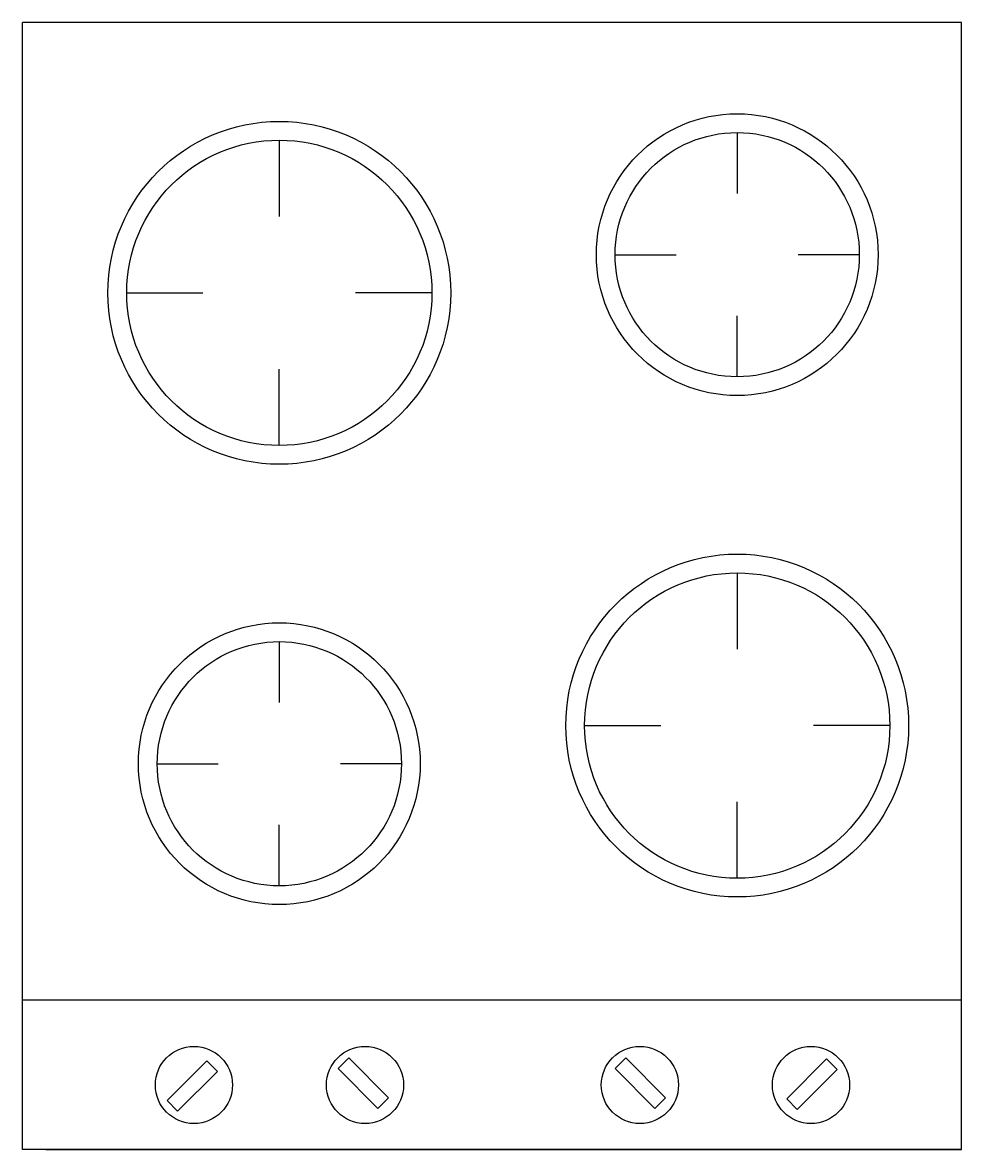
# Model space of a CAD drawing. Header units: inches. Extents: x -136 to 364, y 3628 to 4228.
import ezdxf

# ---------------------------------------------------------------- set-up
doc = ezdxf.new("R2010")
doc.units = ezdxf.units.IN
doc.header["$MEASUREMENT"] = 0
doc.layers.add('freecads.com', color=7, linetype='Continuous')

msp = doc.modelspace()

# ---------------------------------------------------------------- linework, layer by layer
at = {"layer": 'freecads.com'}
for p, q in [((-136, 3627.92), (-136, 4227.92)), ((-136, 3627.92), (-136, 4227.92)), ((364, 4227.92), (-136, 4227.92)), ((364, 3627.92), (364, 4227.92)), ((0.74, 4165.28), (0.74, 4124.64)), ((244.58, 4169.34), (244.58, 4136.83)), ((179.56, 4104.32), (212.07, 4104.32)), ((309.6, 4104.32), (277.09, 4104.32)), ((-80.54, 4084), (-39.9, 4084)), ((82.02, 4084), (41.38, 4084)), ((244.58, 4039.3), (244.58, 4071.81)), ((0.74, 4002.72), (0.74, 4043.36)), ((244.58, 3934.9), (244.58, 3894.26)), ((0.74, 3898.32), (0.74, 3865.81)), ((163.3, 3853.62), (203.94, 3853.62)), ((325.86, 3853.62), (285.22, 3853.62)), ((-64.28, 3833.3), (-31.77, 3833.3)), ((65.76, 3833.3), (33.25, 3833.3)), ((244.58, 3772.34), (244.58, 3812.98)), ((0.74, 3768.28), (0.74, 3800.79)), ((-136, 3707.56), (364, 3707.56)), ((-59.06, 3653.9), (-37.85, 3675.11)), ((-37.85, 3675.11), (-32.19, 3669.45)), ((32.02, 3671.02), (37.68, 3676.68)), ((37.68, 3676.68), (58.89, 3655.46)), ((179.52, 3671.02), (185.18, 3676.68)), ((185.18, 3676.68), (206.39, 3655.46)), ((270.94, 3654.9), (292.15, 3676.11)), ((292.15, 3676.11), (297.81, 3670.45)), ((-32.19, 3669.45), (-53.41, 3648.24)), ((53.23, 3649.81), (32.02, 3671.02)), ((200.73, 3649.81), (179.52, 3671.02)), ((297.81, 3670.45), (276.59, 3649.24)), ((58.89, 3655.46), (53.23, 3649.81)), ((206.39, 3655.46), (200.73, 3649.81)), ((276.59, 3649.24), (270.94, 3654.9)), ((-53.41, 3648.24), (-59.06, 3653.9)), ((364, 3627.92), (-136, 3627.92)), ((364, 3627.92), (-136, 3627.92)), ((-123.68, 3627.92), (364, 3627.92))]:
    msp.add_line(p, q, dxfattribs=at)
for centre, radius in [((244.58, 4104.32), 75.02), ((0.74, 4084), 91.28), ((0.74, 4084), 81.28), ((244.58, 4104.32), 65.02), ((244.58, 3853.62), 91.28), ((244.58, 3853.62), 81.28), ((0.74, 3833.3), 75.02), ((0.74, 3833.3), 65.02), ((-44.73, 3662.25), 20.55), ((46.38, 3662.25), 20.55), ((192.77, 3662.25), 20.55), ((283.88, 3662.25), 20.55)]:
    msp.add_circle(centre, radius, dxfattribs=at)

doc.saveas('drawing.dxf')
